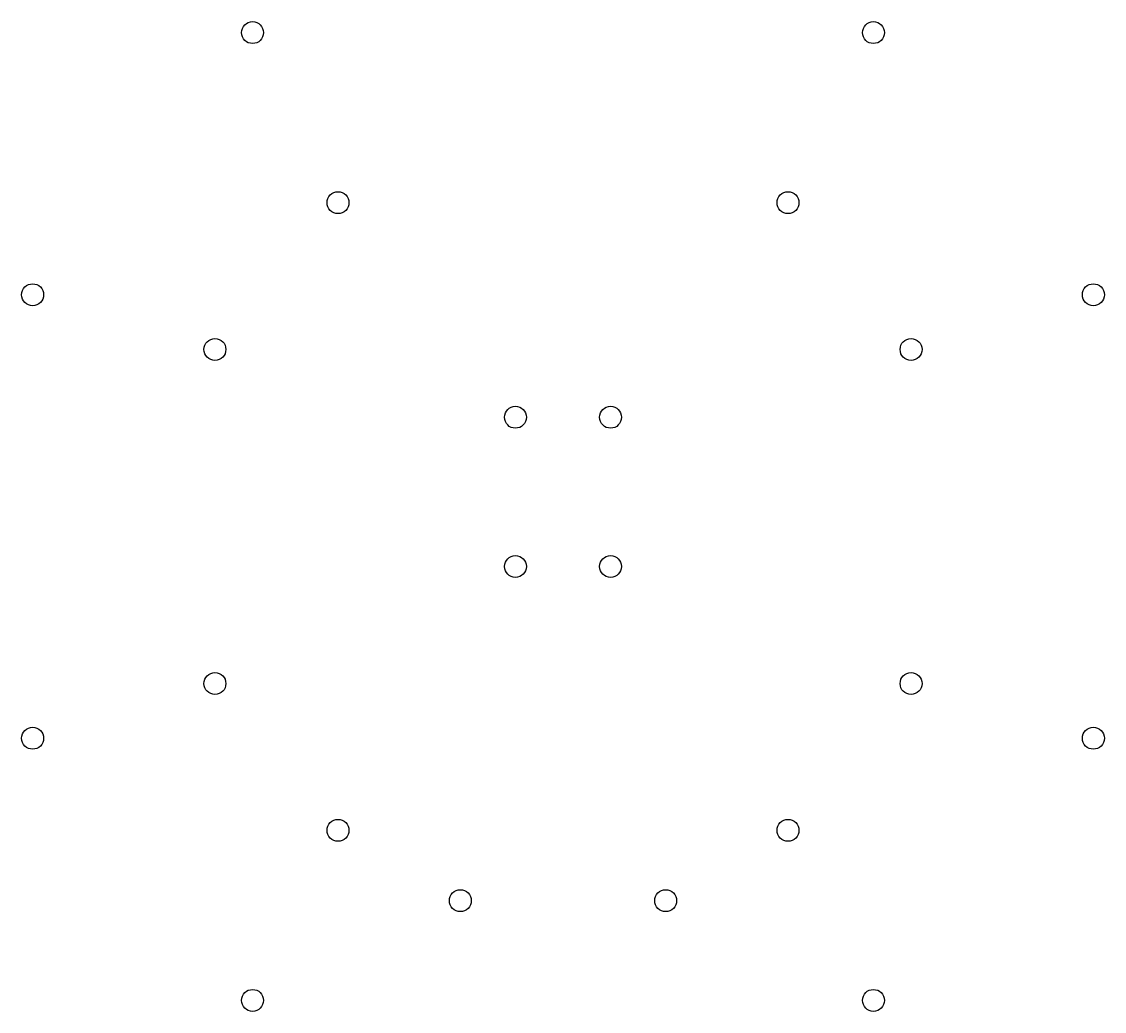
# Model space of a CAD drawing. Header units: millimetres. Extents: x -79 to 79, y -72 to 72.
import ezdxf

# ---------------------------------------------------------------- set-up
doc = ezdxf.new("R2010")
doc.units = ezdxf.units.MM
doc.layers.get('0').update_dxf_attribs({"linetype": 'CONTINUOUS'})

msp = doc.modelspace()

# ---------------------------------------------------------------- linework, layer by layer
for centre in [(-45.36, 70.7), (45.36, 70.7), (-32.87, 45.85), (32.87, 45.85), (-77.5, 32.4), (77.5, 32.4), (-50.86, 24.41), (50.86, 24.41), (-6.95, 14.5), (6.95, 14.5), (-6.95, -7.3), (6.95, -7.3), (-50.86, -24.41), (50.86, -24.41), (-77.5, -32.4), (77.5, -32.4), (-32.87, -45.85), (32.87, -45.85), (-15, -56.13), (15, -56.13), (-45.36, -70.7), (45.36, -70.7)]:
    msp.add_circle(centre, 1.6)

doc.saveas('drawing.dxf')
